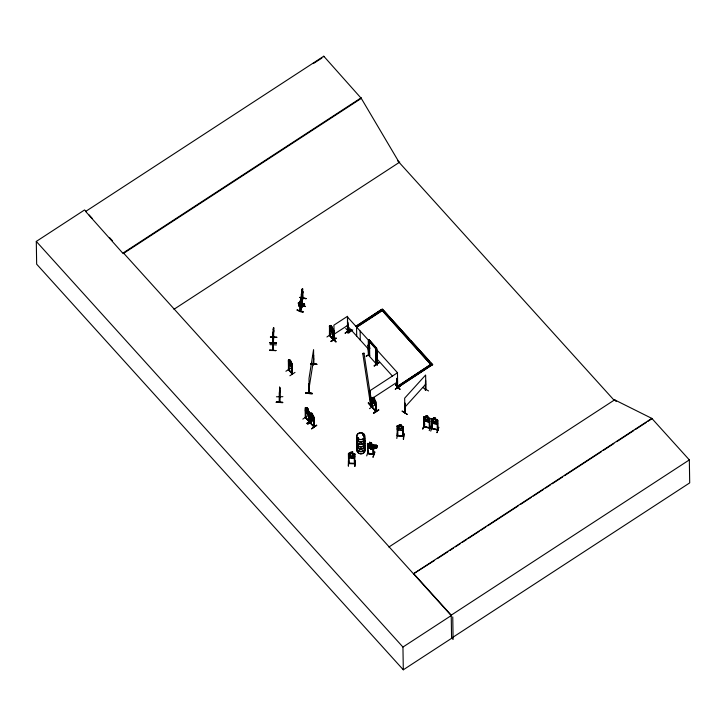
<?xml version="1.0" encoding="UTF-8"?>
<svg xmlns="http://www.w3.org/2000/svg" width="726" height="726" viewBox="0 0 726 726"><rect width="100%" height="100%" fill="white"/><g stroke="black" fill="none" stroke-linecap="round" stroke-linejoin="round"><path stroke-width="1.09" d="M279.583 388.873L279.655 388.129M279.728 391.895L279.655 390.161L279.528 396.097L279.655 391.114M282.695 402.712L276.261 402.168L282.695 402.322M357.818 438.277L358.163 437.832M358.072 437.805L357.882 438.332M358.163 438.232L357.818 437.914M362.737 434.556L363 435.11M363.29 435.11L363.445 434.493M369.534 346.719L369.48 346.983M279.673 392.013L279.682 387.158M279.546 389.227L279.655 387.394L279.446 392.539M301.762 302.833L301.562 303.305M302.27 300.727L302.742 297.923M302.27 300.963L302.969 298.041M279.528 391.568L279.564 390.325M273.021 336.737L273.176 336.129M273.303 338.171L273.203 339.895M276.261 402.331L282.704 402.458L276.261 402.15M269.564 350.077L275.989 350.567L269.546 350.467M269.564 350.231L275.989 350.567M269.918 342.917C275.581 341.529 281.398 343.97 269.918 342.917L276.343 343.253M269.936 342.636L276.361 342.999M279.247 392.748L279.374 402.395L279.537 396.605M279.819 396.723L279.628 402.385L279.619 387.902M282.877 396.695L276.434 396.786M273.148 340.013L273.212 338.225M273.53 332.426L273.593 330.629M370.296 404.99L370.768 404.373M397.521 386.913L397.322 387.385M305.873 393.165C311.581 392.049 317.28 394.762 305.873 393.174L312.271 393.782M272.894 339.587L272.958 338.325M348.398 460.701L348.38 466.192L348.68 460.692M349.061 454.295L348.471 454.467L349.061 454.295L349.124 463.642L348.544 463.56M352.527 452.216L352.546 453.396L354.733 453.786L354.96 463.85L348.562 463.587L348.407 453.532C349.279 452.815 356.584 451.354 350.486 452.162M354.778 456.79L354.143 457.943C352.609 460.157 346.574 455.284 349.242 457.698M349.251 463.261L349.27 463.07M354.197 454.503L354.778 454.53L354.197 454.503L354.388 463.85C357.555 463.079 345.658 463.669 349.188 463.252M354.143 457.943L349.197 457.679M354.333 463.27L354.96 463.85M354.896 466.437L355.168 460.81L354.842 466.273M302.796 293.24L302.86 291.516L301.916 296.317M276.815 337.318L270.399 336.964M270.027 344.659L276.443 344.904M272.903 333.642L273.167 333.161L273.067 345.54M273.312 329.64L273.575 327.807L273.167 331.982M273.357 329.876L273.638 327.571L273.675 330.639M272.568 340.739L272.667 350.386L273.112 344.605L272.994 349.578M272.867 337.218L273.257 335.167L272.922 350.377L272.949 349.533M273.375 333.198L273.511 331.528M273.049 338.86L273.103 337.027M273.003 340.784L273.139 339.115M273.312 342.69L273.756 337.064L273.448 337.563M272.931 350.286L273.357 344.687M299.493 304.475L298.894 304.847L299.52 304.394L299.384 305.229C301.226 305.038 302.551 297.714 300.673 302.479L302.07 299.13M375.986 446.563L376.93 447.842L371.222 449.222L367.81 446.608L372.62 444.484L372.529 446.59L371.521 447.261L369.616 446.853L368.581 445.728L368.545 443.64L369.561 443.495L369.543 442.37M298.241 303.323C298.949 301.698 310.047 305.628 301.381 303.904L304.53 304.457M298.304 303.051L304.593 304.212L298.304 302.896M301.317 303.468L301.508 302.669M270.399 337.091L276.842 337.227M302.669 291.562L301.789 294.947L302.043 290.382M302.243 300.818C303.051 295.246 301.245 306.998 300.328 304.13M301.653 292.823L301.508 293.785L302.651 288.73M333.987 339.269L334.069 330.394L334.368 339.704L333.887 325.166L347.536 316.273L347.663 331.573L348.053 332L347.69 322.353L348.235 331.882M347.781 330.956L347.309 325.085M310.501 363.871L316.935 364.234L310.546 363.572M308.94 383.546L309.004 393.193L309.321 392.612M313.36 355.64L313.659 355.168L313.496 364.797M313.714 364.579L313.578 363.862L313.505 364.733M273.475 329.069L273.557 328.542M297.179 309.884C300.845 313.305 308.868 312.307 297.152 310.129M303.214 311.935L297.161 310.066M309.149 387.63L313.714 358.744M399.273 425.735L398.229 425.999L398.265 428.086L399.327 429.093L401.278 429.311L402.313 428.531L402.277 426.443L401.224 425.953L401.278 424.801L399.173 424.637L399.264 425.799L397.113 425.863L397.249 435.918L403.611 436.253M397.149 428.93L397.884 430.119L402.812 430.6L403.429 429.61M397.757 426.67L397.158 426.797L397.757 426.67L397.848 435.645M397.349 433.032L396.823 438.504M397.884 430.119L397.231 428.866M397.875 435.963L397.258 435.373L403.511 436.353M402.83 427.423L403.438 427.296L402.83 427.423L403.03 436.58L402.857 427.233M401.215 426.008L403.384 426.607L397.104 425.917M402.994 435.999L403.511 436.027M403.547 439.221L404.064 433.594L403.248 439.157M300.11 310.519L300.337 310.066M300.346 310.392L300.292 310.12M302.37 306.036L302.27 305.546M302.488 305.673L300.382 310.601M279.809 397.494L279.61 387.158M310.51 363.79L316.899 364.434M425.908 389.599L425.291 389.971L425.545 380.433L425.472 390.089L425.726 389.49M425.291 389.971L425.917 389.317M300.609 305.174C296.371 310.174 302.152 293.721 300.237 304.167M331.936 337.644L335.984 341.892L331.927 337.672M273.412 337.118L272.922 344.097L272.858 343.534M273.412 337.499L273.393 327.843M273.357 345.022L272.949 333.143M298.894 304.847L299.929 302.47M298.958 304.875L299.402 302.869M299.148 305.818L299.52 304.394M300.337 301.217L299.638 304.239L300.628 303.495L301.099 301.644L300.11 302.388M302.47 299.584L301.281 304.23L302.47 299.584L302.052 299.275L300.274 301.199M292.469 373.645L288.639 369.434M305.274 417.241L309.367 421.643L308.84 421.434M305.864 417.786L305.328 417.541L309.231 421.797L308.868 412.15L309.04 412.658M310.737 417.514L313.759 420.835L310.674 417.55L310.229 412.912L310.755 423.222L310.211 413.684L310.574 423.34L310.129 422.931L314.077 427.16L313.977 417.178L312.997 415.553L310.619 417.114M310.574 423.004L310.447 422.468M313.668 426.471L314.031 426.779M313.877 426.235L314.004 427.115L313.541 417.631L314.068 417.904L313.541 417.631M314.031 417.141L314.258 427.042L313.877 426.57M347.645 331.265L348.053 331.764M368.536 354.342L368.409 353.798M368.681 354.488L368.69 354.433M376.785 364.18L377.184 364.615L376.994 364.062M372.039 407.35L375.877 411.542L375.56 401.895L375.514 411.188L375.787 410.671M375.85 411.497L376.059 411.025L372.411 407.477M372.556 407.141L372.057 397.367L375.95 401.596L376.113 411.397L375.533 411.17M397.231 387.212L397.666 387.611M397.803 387.448L397.04 387.593L397.303 377.965L397.53 387.72L432.642 364.543L382.384 308.94L355.804 326.273M301.962 291.625L302.334 288.748L302.815 298.885L302.642 288.794M302.043 290.754L302.315 289.329M301.354 293.957L301.29 298.486M302.415 290.346L302.016 294.075L302.443 292.433M302.606 298.794L302.733 297.978M329.677 334.995L329.831 335.594L329.441 335.113M333.125 338.888L333.533 339.287L330.049 335.575M329.722 335.067L333.352 339.768L332.989 330.121L332.907 339.033M279.637 402.286L279.601 388.392M402.168 411.152L407.322 414.428L402.177 411.134M368.082 444.267L367.465 444.33L368.082 444.267L368.209 453.587L367.728 452.897M369.48 442.315L371.521 442.769L369.48 442.315L369.498 443.441M368.381 450.492L366.712 455.91M368.146 453.568L368.209 453.015M371.521 443.94L371.521 442.769L371.458 443.967L374.552 445.392L373.327 445.102L370.659 445.982L370.242 446.907L371.603 447.951L373.473 448.133L376.141 447.252L375.886 446.544L377.339 446.018C373.473 443.541 379.961 446.717 375.886 446.544M373.001 445.537L373.618 445.474L373.001 445.537L373.191 454.703L373.055 445.356M372.973 448.659C371.167 450.565 365.741 444.739 368.209 447.715L373.019 448.704L373.563 447.706M373.618 447.788L373.001 448.768M373.155 454.657C375.678 453.596 368.917 455.275 367.665 453.469L367.456 443.386L373.609 444.675M374.652 451.871L372.983 457.326L374.952 452.089M371.222 449.222L373.11 449.049M376.975 447.325L373.581 444.702L373.69 454.803L373.699 454.195M376.004 349.233L376.032 349.496M376.331 361.085L376.304 361.158M376.25 360.804L376.331 361.303M424.438 417.604L423.812 417.65L424.438 417.604L424.574 426.897L423.902 426.761L430.064 428.258L429.828 418.212M423.848 419.773L424.628 420.971L429.284 422.124M425.835 416.815L425.817 415.689L427.841 416.198L427.859 417.314M429.919 421.271L429.311 422.233L424.574 420.998M424.529 423.911L422.668 429.175L424.801 423.957M424.102 426.525L424.592 426.325L424.574 426.897M424.011 426.788C429.629 427.777 429.765 428.531 430.119 427.741M429.302 419.002L429.919 418.956L429.302 419.002L429.384 427.786M429.874 418.276L423.866 416.797L424.002 426.815M432.333 418.421L431.598 418.693L437.043 419.583M432.17 419.719L431.68 419.392L432.17 419.719L432.224 428.522M431.643 421.697L432.406 422.959M431.326 425.599L429.211 430.609M433.685 418.857L433.622 417.622L435.645 418.122L435.573 419.319L436.616 419.891L436.653 421.978L435.654 422.623L433.758 422.151L432.732 421.007L432.696 418.92L433.64 418.739M432.324 425.844L430.763 431.135M431.816 428.721C431.398 428.004 432.796 428.449 437.805 430.173L437.633 420.145L437.016 419.619M437.161 420.753L437.724 420.889L437.161 420.753L437.288 430.101L437.787 430.219L437.696 420.145M437.724 423.204C436.998 426.298 426.307 420.3 437.088 424.057M437.288 430.101L437.306 429.52L437.796 429.837M437.297 430.073L437.243 429.502M436.979 432.714L438.822 427.287L437.016 432.542M306.018 298.776L299.729 297.488M299.929 302.524L301.354 300.655L300.764 304.121L300.464 303.305L299.548 305.002L300.41 301.653L300.673 302.479L301.535 296.852M309.276 393.102L309.004 378.527L313.568 349.642L313.714 364.815L313.85 364.252M301.108 298.241L302.161 296.326L300.428 300.246L300.918 297.941M301.68 297.878L301.036 301.544L301.707 299.965L301.526 293.74M302.143 297.306L302.343 296.843M300.029 304.847L300.119 310.91L302.188 305.582M300.228 304.385L300.31 311.027L302.524 306.009L302.152 296.38M301.635 303.522L301.726 302.706M302.406 289.973L302.642 289.474M288.394 369.507L292.333 373.808M288.394 369.833L292.333 374.135L292.306 364.107L288.866 360.042L289.747 361.04L289.747 359.797L290.981 361.249M289.012 370.196L288.476 360.668L288.422 369.961L288.984 370.069M347.609 331.265L347.917 331.619M305.283 417.495L305.365 408.33L305.728 417.976M308.786 421.325L309.095 420.926M313.696 426.788L313.714 417.514M376.73 364.162L377.103 364.933L377.03 364.089M376.73 364.497L376.558 348.453L369.144 339.859L376.785 348.308L377.184 364.942L376.785 364.516M371.966 407.268L372.057 398.066L372.556 407.558L368.236 403.03L376.059 411.352M371.875 398.184L372.384 407.722L372.601 407.241M329.423 335.476L329.513 326.273L330.067 335.775M332.944 333.406L333.361 332.807M329.568 328.515L329.994 330.149L332.98 333.479L333.415 332.771M309.231 414.836L308.849 415.517L306.49 408.339L305.31 407.595L305.827 407.722C307.352 410.045 305.918 405.362 307.924 408.865C309.376 412.522 309.802 417.187 309.403 421.688L309.376 421.561M404.709 412.359L404.936 412.831L404.663 398.175L425.636 375.015L425.881 389.726M404.89 412.804L405.099 411.914L404.845 412.513M405.262 412.486L404.926 403.193L404.7 412.604M291.934 367.783L292.36 367.084M292.351 364.134L291.961 367.855L288.93 364.543L288.521 362.909L288.984 364.506M308.822 415.444L309.249 414.746M375.959 404.536L375.56 405.308L372.511 402.004L372.048 400.407M354.088 457.897L354.715 456.781L354.66 453.804M301.671 297.506L302.043 297.034L302.334 306.027M301.281 304.194L300.6 305.247M358.281 444.965L358.254 445.546M354.95 463.515L349.27 463.161M302.315 306.399L302.016 302.297M300.364 310.964L300.437 304.448M335.957 341.892L332.054 337.39M405.099 403.311L404.573 403.592M423.258 387.902L428.576 390.942M404.809 407.277L425.781 384.118M397.657 387.457L397.467 372.774L370.169 390.57L370.487 404.872M367.81 446.608L368.808 445.737M425.59 389.544L425.545 380.433M403.529 436.598L403.393 426.552M300.618 300.41L302.116 299.293M299.402 303.187L299.103 304.375M299.13 306.218L300.546 305.156M368.227 348.308L368.545 354.669L368.273 340.004L347.427 316.944L347.645 331.646L347.491 321.645M334.35 339.641L334.069 330.394M373.345 398.383C372.547 395.815 375.306 398.919 374.652 399.79M372.511 402.004L372.102 400.371M288.612 369.761L288.422 359.933L288.939 360.06L288.458 359.996M288.703 369.443L288.767 370.269L288.83 361.058M291.053 362.328L291.698 365.487L291.062 365.677L289.193 362.755L289.166 360.668L289.801 361.003M291.934 363.29L289.728 359.915M291.925 373.79L291.97 364.488L292.251 374.126L292.215 373.6M291.035 368.1L285.908 371.258M350.25 329.595L345.159 333.152L350.195 329.704M289.883 375.759L295.01 372.411M368.472 354.333L368.182 345.022L368.636 351.983M368.536 345.413L368 345.14M368.681 354.152L368.481 354.669M369.534 354.088L366.085 356.294L368.826 354.805M377.175 355.686L376.649 355.413L377.175 355.686L377.375 364.797M305.809 407.667L309.24 411.796M305.682 417.931L305.719 408.72M306.69 408.665L306.054 408.33L306.082 410.417L307.951 413.339L308.586 413.148L307.924 408.865M379.181 362.483L374.071 365.85L379.344 362.655M302.833 419.12L307.888 415.689M305.719 417.74L305.528 417.096M306.789 423.276L311.881 419.9M306.98 423.639L311.862 419.873M312.743 420.917L307.642 424.411M311.635 428.621L316.717 425.236L311.672 428.821M311.617 428.785L316.708 425.227M370.578 395.643L370.124 395.951L370.714 395.797L370.85 404.972M397.267 387.711L396.959 378.455L397.412 378.155M397.549 378.3L396.959 378.455M395.969 384.943L399.935 389.254L395.988 384.952M370.913 404.618L370.423 404.872M397.666 387.285L397.04 387.257M370.859 404.89L370.478 405.181M400.325 385.715L395.207 389.236L400.335 385.851M374.416 405.253L369.489 408.656M372.374 407.34L368.309 402.812M395.706 385.143L399.908 389.245M378.763 410.018C369.298 416.905 374.453 410.798 378.772 410.036M451.581 638.136L689.7 482.89L689.337 459.903L651.812 418.385L413.693 573.631L451.218 615.158L451.59 638.326L403.302 669.799L36.654 264.164L36.3 241.422L84.579 209.941L86.085 211.611M323.76 56.201L85.641 211.447L123.184 253.628L361.294 98.382L323.76 56.201L323.769 56.864M123.166 252.966L361.285 97.72M173.977 309.285L399.745 162.098M331.964 326.854L332.68 329.023L332.717 331.11L332.091 331.301L330.239 328.37L330.775 325.411L330.784 326.655M329.867 326.664L329.341 326.391M330.738 326.564L329.913 325.647L333.37 329.767L333.524 339.65L329.468 335.185M329.967 330.149L332.98 333.479M332.091 333.524L326.936 336.982M334.033 334.269L347.681 325.366M335.993 337.853L330.884 341.374L336.211 338.28L331.092 341.592M352.772 329.867L348.035 332.962L347.273 331.836L351.057 329.359M347.273 332.118L351.066 329.649M355.804 326.555L381.386 309.594L431.643 365.468L382.148 310.429L356.557 327.117M348.035 332.962L351.82 330.203M356.566 327.399L382.148 310.719M369.262 355.422L369.715 355.931L369.543 344.959M310.22 415.953L310.764 417.514M312.734 415.39L312.725 414.219L311.49 412.813L310.946 415.771L312.797 418.702L313.423 418.512L313.396 416.425L312.743 415.345M313.605 416.352L310.174 412.949M370.314 399.663L397.612 381.876M396.768 386.876L430.881 364.352L396.768 386.876L397.53 387.72M432.642 364.543L397.521 387.43L396.768 386.595M397.666 160.782L614.078 400.207L614.586 399.79L616.156 401.523M388.873 547.041L614.641 399.844L651.812 418.385M434.565 560.454L413.693 573.631M437.415 558.593L447.851 551.796M449.748 550.553L453.541 548.085M455.438 546.841L460.184 543.756M462.081 542.513L466.827 539.418M468.724 538.184L479.16 531.378M481.057 530.143L485.794 527.049M487.7 525.815L518.055 506.022M520.896 504.171L531.332 497.364M533.229 496.13L543.665 489.324M545.562 488.09L550.308 484.995M552.205 483.752L562.641 476.955M564.538 475.712L601.536 451.59M603.433 450.356L613.869 443.55M616.719 441.698L633.789 430.563M635.686 429.329L646.122 422.523M648.019 421.289L651.812 418.811M451.218 615.158L689.337 459.903M403.302 669.799L402.948 647.057L451.227 615.575L123.738 253.265M313.36 63.552L321.872 58.08M375.542 348.607L375.995 348.326L369.561 341.093L369.107 341.383L375.542 348.607L375.778 363.372L375.995 348.326L369.434 341.02M375.778 363.372L369.334 356.148L369.788 355.858M614.078 400.207L614.641 399.844M273.294 345.494L273.23 331.973M367.592 452.897L367.655 453.496M424.483 426.561L424.519 426.325M348.471 453.605L349.17 453.26M376.023 349.415L376.041 349.832M376.213 355.631L376.222 355.749M362.791 435.155L363.499 435.155M397.485 387.267L397.376 382.348M368.908 348.108L369.362 348.507M369.28 347.79L369.697 348.362L369.28 347.89M369.543 347.663L369.933 348.199M273.666 337.962L273.566 327.571M313.587 364.189L313.432 355.15M374.534 445.501L375.977 444.92M373.073 449.004L376.885 447.76M350.576 453.26L349.533 453.587L349.56 455.683L350.631 456.618L352.6 456.699L353.644 455.846L353.607 453.759L352.546 453.342M424.556 416.533L423.803 416.76L423.957 426.743M362.909 434.32L363.526 434.384M376.24 363.154L377.021 363.617L376.458 348.435L369.017 340.195L369.334 356.148M425.908 416.869L424.901 416.987L424.928 419.074L425.962 420.227L427.85 420.69L428.848 420.045L428.812 417.958L427.795 417.332L427.759 416.27M364.007 353.208L362.764 353.635L364.007 353.208L370.623 396.623M308.967 421.207L308.686 412.268M309.34 421.243L305.9 417.622M310.311 422.414L310.129 422.931M310.311 422.741L313.813 426.325M329.804 335.548L329.559 325.566M333.279 339.723L329.486 335.494M349.142 453.224L354.66 453.859M348.689 463.016L349.197 463.061M273.53 328.805L273.448 337.953M273.03 336.555L273.684 330.584L273.23 336.501L273.167 335.875M269.936 342.608L276.361 342.981M370.696 446.581L372.81 446.735C371.213 447.96 373.482 448.958 373.436 446.871L375.977 447.025L373.473 446.544C375.015 445.392 372.71 444.366 372.819 446.408L370.16 446.227L370.587 446.59M402.93 436.081L397.839 435.4M424.429 426.589L429.438 427.668M301.726 302.806L301.363 303.205M368.282 453.142L373.128 454.195M367.665 453.242L373.817 454.558L367.61 453.124M329.985 325.665L329.468 325.547L329.658 335.376M305.846 407.631L305.392 407.54L305.501 417.423M437.243 429.601L432.378 428.63M431.798 428.413L437.878 429.937M300.5 304.956L305.555 306.49L300.401 305.156M300.382 305.056L305.446 306.563M373.391 398.465L372.747 398.129L372.783 400.226L374.661 403.13L375.297 402.939L374.607 399.772M367.828 446.554L371.24 449.167M373.4 398.837L374.607 400.153M373.427 400.924L374.643 402.24M372.592 401.968L375.587 405.199M379.163 362.483L374.289 366.095M395.706 384.952L399.717 389.372M345.159 333.152L350.222 329.577M307.869 408.91L306.581 407.495L306.635 408.702M308.904 415.481L305.818 412.205L308.849 415.517L305.891 412.141L305.446 410.535M310.193 422.632L314.222 426.97M451.781 638.009L453.106 639.47L452.752 616.909M383.137 310.056L387.639 315.03M389.136 316.69L408.638 338.271M410.889 340.757L429.638 361.503M431.144 363.163L432.642 364.824M397.576 372.828L376.74 349.769L377.03 364.425M347.572 326.038L368.418 349.097M376.876 358.862L392.512 376.159M347.273 331.836L348.026 332.671M330.72 325.448L333.307 329.804M89.098 214.941L92.111 218.272M109.435 237.438L112.439 240.769M36.3 241.422L402.948 647.057M378.609 409.836L373.518 413.203M361.294 98.382L399.182 162.461M423.866 419.71L424.601 421.026M301.717 297.351L301.571 296.716L301.644 297.342M370.959 398.846L371.984 405.525L370.741 405.952L362.764 353.353M279.492 395.47L279.601 396.097M299.103 305.755L299.112 306.29M432.233 419.528L432.378 428.83M431.616 418.639L431.807 428.748M429.365 418.82L429.493 428.177M404.981 406.478L405.072 412.295M376.05 348.335L376.286 363.2M375.56 401.895L375.769 411.016M374.589 398.656L374.68 404.255M373.327 397.258L373.463 402.939M369.144 339.859L369.18 342.046M369.225 345.322L369.316 350.794M368.917 340.004L369.162 355.313M360.141 331.002L360.277 340.095M356.557 327.036L356.702 336.138M352.6 452.189L352.618 453.369M349.687 332.771L345.776 328.461M332.989 330.121L333.198 339.242M310.038 413.802L310.165 422.986M309.167 383.573L309.312 393.111M308.868 412.15L309.076 421.28M307.67 408.811L306.898 407.967M302.315 288.839L302.334 289.964M301.453 293.721L301.508 298.522M300.074 310.51L300.101 310.964M291.97 364.488L292.115 373.591M290.781 361.149L290.001 360.305M288.476 359.896L288.567 362.946M364.016 439.112A4.011 3.403 -0.9 0 1 361.857 444.466A4.011 3.403 -0.9 0 1 356.856 440.755M364.062 438.931A4.075 3.458 -0.9 0 1 361.875 444.376A4.075 3.458 -0.9 0 1 356.793 440.6M364.062 441.208A4.02 3.412 -0.9 0 1 363.572 445.8A4.02 3.412 -0.9 0 1 358.136 445.809A4.02 3.412 -0.9 0 1 357.673 441.217A4.02 3.412 -0.9 0 0 358.136 445.918A4.02 3.412 -0.9 0 0 363.572 445.909A4.02 3.412 -0.9 0 0 364.062 441.308M364.025 436.417A4.075 3.458 -0.9 0 1 361.829 441.862A4.075 3.458 -0.9 0 1 356.747 438.087M364.007 438.685A4.011 3.403 -0.9 0 1 361.847 444.049A4.011 3.403 -0.9 0 1 356.847 440.328M364.761 439.112A4.011 3.403 -0.9 0 1 360.259 442.043A4.011 3.403 -0.9 0 1 356.82 438.241M363.971 436.598A4.011 3.403 -0.9 0 1 364.761 438.223M364.062 438.803A4.075 3.458 -0.9 0 1 361.866 444.248A4.075 3.458 -0.9 0 1 356.784 440.473M363.971 436.181A4.011 3.403 -0.9 0 1 361.811 441.535A4.011 3.403 -0.9 0 1 356.811 437.823M364.915 447.888A4.011 3.403 -0.9 0 1 359.896 451.626A4.011 3.403 -0.9 0 1 357.764 446.281M364.706 446.862A4.075 3.458 -0.9 0 1 360.395 451.617A4.075 3.458 -0.9 0 1 357.709 446.1M364.697 449.131A4.02 3.412 -0.9 0 1 360.441 453.832A4.02 3.412 -0.9 0 1 357.791 448.378M364.697 449.04A4.02 3.412 -0.9 0 1 360.441 453.741A4.02 3.412 -0.9 0 1 357.782 448.287M364.833 443.069A4.002 3.394 -0.9 0 1 359.824 446.808A4.002 3.394 -0.9 0 1 357.7 441.462M364.044 441.453A4.002 3.394 -0.9 0 1 364.561 442.216M364.879 445.374A4.011 3.403 -0.9 0 1 359.851 449.122A4.011 3.403 -0.9 0 1 357.727 443.767M364.906 447.47A4.011 3.403 -0.9 0 1 359.887 451.209A4.011 3.403 -0.9 0 1 357.764 445.855M364.933 445.092A4.075 3.458 -0.9 0 1 359.833 448.895A4.075 3.458 -0.9 0 1 357.673 443.459M364.869 444.956A4.011 3.403 -0.9 0 1 359.851 448.695A4.011 3.403 -0.9 0 1 357.718 443.35M305.918 392.712L312.307 393.537L305.918 392.693M299.793 297.397L306.082 298.558L299.793 297.397M301.608 296.272L300.891 297.959L301.68 296.29M300.183 301.344L300.192 301.88L300.183 301.344M314.077 420.118L313.659 420.808L314.122 420.173M305.41 410.571L305.818 412.205L305.41 410.571M374.053 445.655L371.385 446.535L372.747 447.57L375.415 446.699L374.053 445.655M375.968 445.301L375.487 445.455L376.839 445.964L375.968 445.301M352.183 452.389L350.921 452.715L352.183 452.389M352.555 453.714L350.585 453.632L350.622 455.719L352.591 455.801L352.555 453.714M400.861 424.982L399.609 425.218L400.861 424.982M401.233 426.325L399.282 426.108L399.309 428.204L401.269 428.413L401.233 426.325M371.113 442.896L369.888 442.633L371.113 442.896M371.476 444.276L369.57 443.867L369.607 445.955L371.512 446.372L371.476 444.276M427.442 416.316L426.226 416.016L427.442 416.316M435.246 418.249L434.03 417.949L435.246 418.249M427.805 417.704L425.908 417.241L425.944 419.329L427.832 419.8L427.805 417.704M435.6 419.637L433.712 419.165L433.749 421.261L435.636 421.724L435.6 419.637M374.371 398.61L373.591 397.766L374.371 398.61M291.017 362.691L289.81 361.376L289.846 363.463L291.053 364.779L291.017 362.691M307.906 410.353L306.699 409.037L306.735 411.125L307.942 412.441L307.906 410.353M331.809 326.773L331.038 325.92L331.809 326.773M332.045 328.315L330.847 326.99L330.875 329.078L332.072 330.403L332.045 328.315M312.516 414.174L311.744 413.321L312.516 414.174M312.752 415.717L311.554 414.392L311.59 416.479L312.779 417.804L312.752 415.717M358.29 438.867A4.02 3.412 -0.9 0 0 364.733 436.589A4.02 3.412 -0.9 0 0 359.216 433.005A4.02 3.412 -0.9 0 0 358.29 438.867M358.29 438.949A4.02 3.412 -0.9 0 0 364.742 436.68A4.02 3.412 -0.9 0 0 359.216 433.095A4.02 3.412 -0.9 0 0 358.29 438.949"/></g></svg>
